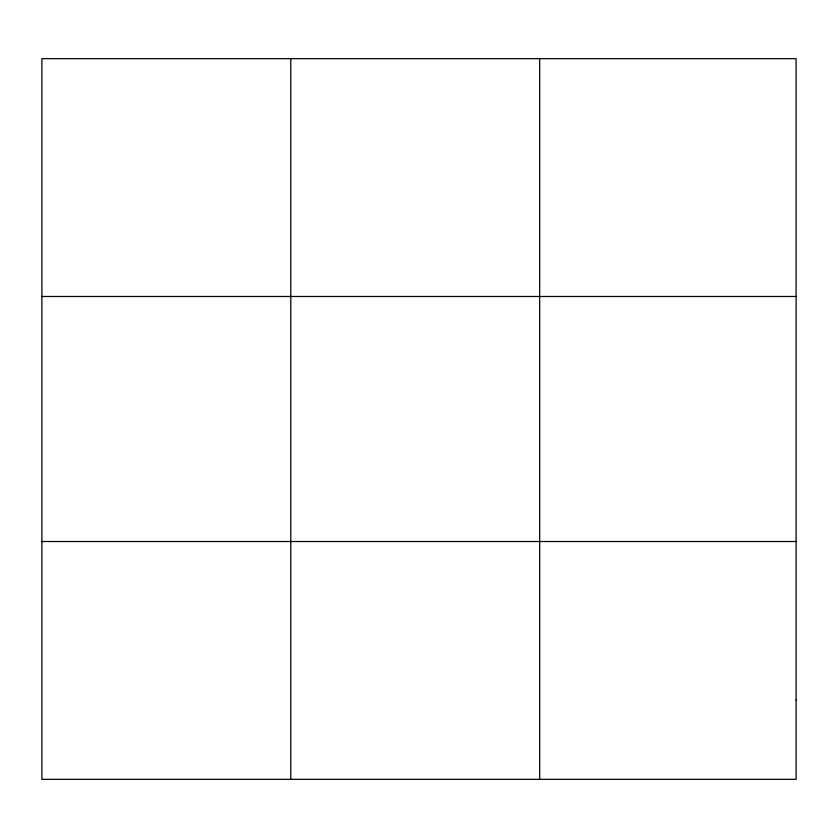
<?xml version="1.0" encoding="UTF-8"?>
<svg xmlns="http://www.w3.org/2000/svg" width="838" height="838" viewBox="0 0 838 838"><rect width="100%" height="100%" fill="white"/><g stroke="black" fill="none" stroke-linecap="round" stroke-linejoin="round"><path stroke-width="1.26" d="M290.786 779.34L290.786 58.66M539.672 779.34L539.672 58.66M41.9 296.484L796.1 296.484M41.9 541.516L796.1 541.516M796.1 700.065L796.1 779.34L41.9 779.34L41.9 58.66L796.1 58.66L796.1 700.065"/></g></svg>
